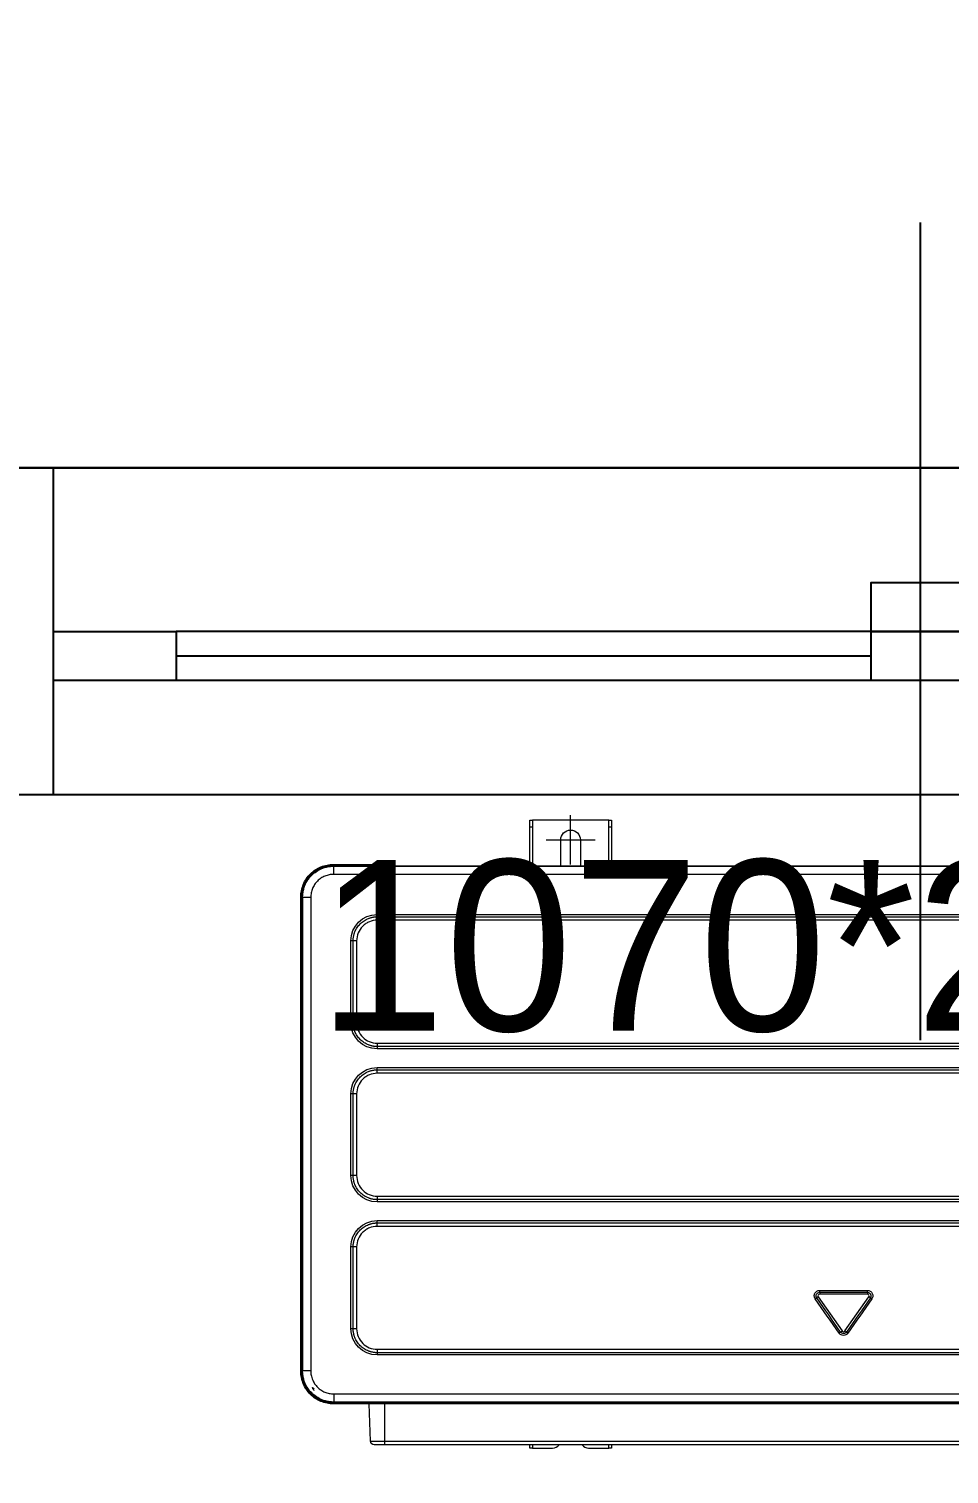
# Model space of a CAD drawing. Header units: inches. Extents: x 3778 to 56227, y -16914 to 35091.
# Drawn here: x 38938 to 39500, y -13354 to -12470 of the extents above; entities that cross this region are included whole.
import ezdxf

# ---------------------------------------------------------------- set-up
doc = ezdxf.new("R2010")
doc.units = ezdxf.units.IN
doc.header["$LTSCALE"] = 100
doc.header["$MEASUREMENT"] = 0
for name, color, linetype in [('2-con', 2, 'Continuous'), ('CO-DOOR', 8, 'Continuous'), ('도면층4', 4, 'Continuous'), ('도면층5', 5, 'Continuous')]:
    doc.layers.add(name, color=color, linetype=linetype)
doc.layers.add('SS-EQ', color=2, linetype='Continuous', lineweight=20)
doc.layers.add('SS-RLRG', color=4, linetype='Continuous', lineweight=35)
doc.styles.add('휴먼엑스포', font='Expo M.ttf')

# ---------------------------------------------------------------- blocks, each defined once
blk = doc.blocks.new('cjvjf')
at = {"layer": '2-con'}
blk.add_lwpolyline([(147751.49, 64776.52), (147751.49, 63451.52), (150833.49, 63451.52), (150833.49, 64879.52), (150633.49, 64879.52), (150633.49, 64776.52), (149423.49, 64776.52), (149423.49, 63776.52), (147853.49, 63776.52), (147853.49, 64776.52), (147751.49, 64776.52)], dxfattribs=at)
at = {"layer": '도면층4'}
for p, q in [((150068.49, 64926.52), (150068.49, 64426.52)), ((149508.49, 64776.52), (150633.49, 64776.52)), ((149538.49, 64576.52), (149538.49, 64776.52)), ((149613.49, 64661.52), (150038.49, 64661.52)), ((150633.49, 64576.52), (149508.49, 64576.52))]:
    blk.add_line(p, q, dxfattribs=at)
for points in [[(150038.49, 64676.52), (150038.49, 64706.52), (150098.49, 64706.52), (150098.49, 64676.52)], [(149538.49, 64646.52), (149538.49, 64676.52), (149613.49, 64676.52), (149613.49, 64646.52)], [(150038.49, 64646.52), (150038.49, 64676.52), (150098.49, 64676.52), (150098.49, 64646.52)]]:
    blk.add_lwpolyline(points, close=True, dxfattribs=at)
at = {"layer": '도면층5'}
for p, q in [((150038.49, 64676.52), (149613.49, 64676.52)), ((150038.49, 64646.52), (149613.49, 64646.52))]:
    blk.add_line(p, q, dxfattribs=at)
at = {"layer": '도면층4', "style": '휴먼엑스포'}
blk.add_text('1070*2090', height=104.464, dxfattribs=at).set_placement((149700.31, 64432.25))
blk = doc.blocks.new('cjscjdeh')
at = {"layer": 'CO-DOOR', "color": 8}
blk.add_arc((147931.96, 68994.33), 757.18, 177.45977, 272.54023, dxfattribs=at)
blk.add_blockref('cjvjf', (-2742.97, 3328.37))
blk = doc.blocks.new('5HP_HOME 인버터')
at = {"layer": 'SS-EQ'}
for p, q in [((99668.63, 78288.06), (99668.63, 78318.06)), ((99643.63, 78315.06), (99645.23, 78315.06)), ((99643.63, 78311.03), (99643.63, 78315.06)), ((99643.63, 78311.03), (99645.23, 78311.03)), ((99643.63, 78287.06), (99643.63, 78311.03)), ((99692.03, 78315.06), (99645.23, 78315.06)), ((99645.23, 78315.06), (99645.23, 78311.03)), ((99645.23, 78311.03), (99645.23, 78287.06)), ((99692.03, 78315.06), (99693.63, 78315.06)), ((99692.03, 78311.03), (99692.03, 78315.06)), ((99692.03, 78311.03), (99693.63, 78311.03)), ((99692.03, 78287.06), (99692.03, 78311.03)), ((99693.63, 78315.06), (99693.63, 78311.03)), ((99693.63, 78311.03), (99693.63, 78287.06)), ((99653.63, 78303.06), (99683.63, 78303.06)), ((99662.63, 78287.06), (99662.63, 78303.06)), ((99674.63, 78303.06), (99674.63, 78287.06)), ((99523.63, 78287.06), (99523.75, 78286.94)), ((100423.63, 78287.06), (99523.63, 78287.06)), ((99523.75, 78286.94), (100423.51, 78286.94)), ((99523.75, 78281.94), (99523.75, 78286.94)), ((99523.92, 78288.06), (99553.98, 78288.06)), ((99523.92, 78287.77), (99523.92, 78288.06)), ((99524.63, 78287.06), (99523.92, 78287.77)), ((99523.92, 78287.77), (99553.98, 78287.77)), ((99553.98, 78287.77), (99553.98, 78288.06)), ((99553.98, 78287.77), (99553.98, 78287.06)), ((100423.51, 78281.94), (99523.75, 78281.94)), ((99503.63, 77978.36), (99503.63, 78267.77)), ((99503.92, 78267.77), (99503.63, 78267.77)), ((99504.63, 78267.06), (99503.92, 78267.77)), ((99503.92, 77978.36), (99503.92, 78267.77)), ((99504.75, 78267.94), (99504.63, 78268.06)), ((99504.63, 78268.06), (99504.63, 77978.06)), ((99504.75, 77978.19), (99504.75, 78267.94)), ((99504.75, 78267.94), (99509.75, 78267.94)), ((99509.75, 78267.94), (99509.75, 77978.19)), ((99550.38, 78257.4), (100396.88, 78257.4)), ((99550.38, 78256.02), (99550.38, 78257.4)), ((99550.38, 78253.91), (99550.38, 78256.02)), ((99534.3, 78191.32), (99534.3, 78241.32)), ((99535.68, 78241.32), (99534.3, 78241.32)), ((99537.79, 78241.32), (99535.68, 78241.32)), ((99535.68, 78191.32), (99534.3, 78191.32)), ((99537.79, 78191.32), (99535.68, 78191.32)), ((99550.38, 78178.73), (99550.38, 78176.61)), ((99550.38, 78176.61), (99550.38, 78175.23)), ((100396.88, 78175.23), (99550.38, 78175.23)), ((99550.38, 78163.77), (100396.88, 78163.77)), ((99550.38, 78162.39), (99550.38, 78163.77)), ((99550.38, 78160.28), (99550.38, 78162.39)), ((99534.3, 78097.69), (99534.3, 78147.69)), ((99535.68, 78147.69), (99534.3, 78147.69)), ((99537.79, 78147.69), (99535.68, 78147.69)), ((99535.68, 78097.69), (99534.3, 78097.69)), ((99537.79, 78097.69), (99535.68, 78097.69)), ((99550.38, 78085.1), (99550.38, 78082.99)), ((99550.38, 78082.99), (99550.38, 78081.61)), ((100396.88, 78081.61), (99550.38, 78081.61)), ((99550.38, 78070.15), (100396.88, 78070.15)), ((99550.38, 78068.77), (99550.38, 78070.15)), ((99550.38, 78066.65), (99550.38, 78068.77)), ((99534.3, 78004.06), (99534.3, 78054.06)), ((99535.68, 78054.06), (99534.3, 78054.06)), ((99537.79, 78054.06), (99535.68, 78054.06)), ((99820.93, 78026.33), (99820.93, 78027.45)), ((99850.12, 78026.33), (99850.12, 78027.45)), ((99819.14, 78022.89), (99818.22, 78022.25)), ((99820.05, 78023.53), (99819.14, 78022.89)), ((99820.05, 78023.53), (99834.64, 78002.68)), ((99820.93, 78026.33), (99820.93, 78025.21)), ((99850.12, 78025.21), (99820.93, 78025.21)), ((99836.4, 78002.68), (99850.99, 78023.53)), ((99850.12, 78026.33), (99850.12, 78025.21)), ((99851.91, 78022.89), (99850.99, 78023.53)), ((99852.82, 78022.25), (99851.91, 78022.89)), ((99535.68, 78004.06), (99534.3, 78004.06)), ((99537.79, 78004.06), (99535.68, 78004.06)), ((99833.73, 78002.04), (99832.81, 78001.4)), ((99833.73, 78002.04), (99834.64, 78002.68)), ((99837.32, 78002.04), (99836.4, 78002.68)), ((99837.32, 78002.04), (99838.23, 78001.4)), ((99550.38, 77991.47), (99550.38, 77989.36)), ((99550.38, 77989.36), (99550.38, 77987.98)), ((100396.88, 77987.98), (99550.38, 77987.98)), ((99503.92, 77978.36), (99503.63, 77978.36)), ((99504.63, 77979.06), (99503.92, 77978.36)), ((99504.63, 77978.06), (99504.75, 77978.19)), ((99509.75, 77978.19), (99504.75, 77978.19)), ((99511.42, 77967.27), (99511.92, 77967.76)), ((99523.75, 77959.19), (99523.63, 77959.06)), ((99523.63, 77959.06), (100423.63, 77959.06)), ((99523.75, 77964.19), (100423.51, 77964.19)), ((99523.75, 77964.19), (99523.75, 77959.19)), ((100423.51, 77959.19), (99523.75, 77959.19)), ((99523.92, 77958.36), (99524.63, 77959.06)), ((100128.33, 77958.36), (99523.92, 77958.36)), ((99523.92, 77958.36), (99523.92, 77958.06)), ((100128.33, 77958.06), (99523.92, 77958.06)), ((99546.32, 77935.28), (99545.52, 77958.06)), ((99555.02, 77935.28), (99555.02, 77958.06)), ((99546.32, 77935.28), (99555.02, 77935.28)), ((99555.02, 77933.06), (99548.61, 77933.06)), ((99555.02, 77935.28), (100116.02, 77935.28)), ((99555.02, 77933.06), (99555.02, 77935.28)), ((100116.02, 77933.06), (99555.02, 77933.06)), ((99643.63, 77931.06), (99643.63, 77933.06)), ((99645.23, 77931.06), (99643.63, 77931.06)), ((99645.23, 77933.06), (99645.23, 77931.06)), ((99645.23, 77931.06), (99657.63, 77931.06)), ((99679.63, 77931.06), (99692.03, 77931.06)), ((99692.03, 77931.06), (99692.03, 77933.06)), ((99693.63, 77931.06), (99692.03, 77931.06)), ((99693.63, 77933.06), (99693.63, 77931.06))]:
    blk.add_line(p, q, dxfattribs=at)
at = {"layer": 'SS-EQ', "extrusion": (0, 0, -1)}
for centre, radius, start, end in [((-99668.63, 78303.06), 6, 0, 180), ((-99553.98, 78287.06), 1, 90, 180), ((-99550.38, 78241.32), 16.08, 0, 90), ((-99550.38, 78191.32), 16.08, 270, 360), ((-99550.38, 78147.69), 16.08, 0, 90), ((-99550.38, 78097.69), 16.08, 270, 360), ((-99550.38, 78054.06), 16.08, 0, 90), ((-99550.38, 78004.06), 16.08, 270, 360), ((-99548.61, 77935.36), 2.3, 270, 358)]:
    blk.add_arc(centre, radius, start, end, dxfattribs=at)
at = {"layer": 'SS-EQ'}
for centre, radius, start, end in [((99820.93, 78024.14), 1.07, 90, 214.99202), ((99850.12, 78024.14), 1.07, 325.00798, 90), ((99835.52, 78003.29), 1.07, 214.99202, 325.00798), ((99657.63, 77936.06), 5, 270, 323.12953), ((99679.63, 77936.06), 5, 216.87047, 270)]:
    blk.add_arc(centre, radius, start, end, dxfattribs=at)
for centre, major_axis, ratio, start_param, end_param in [((99523.63, 78287.06), (0, -1), 0.015311, 3.141593, 3.934765), ((99553.98, 78287.06), (-1, 0), 0.707107, 3.141593, 4.712389), ((99504.63, 78268.06), (-1, 0), 0.015665, 5.489831, 6.283185), ((99504.63, 77978.06), (1, 0), 0.015311, 3.141593, 3.934765), ((99523.63, 77959.06), (0, -1), 0.015665, 5.489831, 6.283185)]:
    blk.add_ellipse(centre, major_axis=major_axis, ratio=ratio, start_param=start_param, end_param=end_param, dxfattribs=at)
for centre, major_axis in [((99544.13, 78287), (2.5, 0)), ((99756.53, 78287), (2.5, 0)), ((99504.69, 78001.94), (0, 2.5)), ((99706.53, 77959.12), (2.5, 0))]:
    blk.add_ellipse(centre, major_axis=major_axis, ratio=0.008727, dxfattribs=at)
for points, degree, knots in [([(99503.63, 78268.06), (99503.63, 78269.38), (99503.76, 78270.69), (99504.28, 78273.27), (99504.66, 78274.54), (99505.67, 78276.96), (99506.28, 78278.1), (99507.74, 78280.27), (99508.58, 78281.3), (99511.34, 78284.06), (99513.57, 78285.54), (99518.37, 78287.53), (99520.99, 78288.06), (99523.63, 78288.06)], 3, [0, 0, 0, 0, 0.125, 0.125, 0.25, 0.25, 0.375, 0.375, 0.5, 0.5, 0.75, 0.75, 1, 1, 1, 1]), ([(99503.93, 78268.07), (99503.95, 78269.37), (99504.1, 78270.64), (99504.64, 78273.17), (99505.03, 78274.41), (99506.03, 78276.77), (99506.64, 78277.89), (99508.07, 78280.01), (99508.9, 78281.01), (99511.61, 78283.72), (99513.78, 78285.18), (99518.48, 78287.17), (99521.04, 78287.72), (99523.62, 78287.76)], 3, [0, 0, 0, 0, 0.125, 0.125, 0.25, 0.25, 0.375, 0.375, 0.5, 0.5, 0.75, 0.75, 1, 1, 1, 1]), ([(99504.63, 78268.06), (99504.63, 78269.93), (99505.36, 78273.61), (99506.79, 78277.06), (99507.83, 78278.62), (99508.88, 78280.18), (99511.51, 78282.82), (99513.08, 78283.86), (99514.64, 78284.9), (99516.36, 78285.62), (99518.08, 78286.33), (99521.76, 78287.06), (99523.63, 78287.06)], 2, [0, 0, 0, 0.125, 0.25, 0.375, 0.375, 0.5, 0.625, 0.625, 0.75, 0.75, 0.875, 1, 1, 1]), ([(99504.75, 78267.94), (99504.76, 78268.37), (99504.78, 78269.22), (99504.91, 78270.49), (99505.12, 78271.73), (99505.41, 78272.93), (99505.76, 78274.09), (99506.49, 78276.01), (99507.86, 78278.57), (99510.23, 78281.46), (99513.12, 78283.84), (99516.04, 78285.4), (99518.78, 78286.33), (99521.22, 78286.84), (99522.9, 78286.91), (99523.75, 78286.94)], 3, [0, 0, 0, 0, 0.043227, 0.085843, 0.12785, 0.169248, 0.210035, 0.250213, 0.375956, 0.500072, 0.624187, 0.74993, 0.830851, 0.914208, 1, 1, 1, 1]), ([(99524.4, 78288.06), (99524.47, 78288.06), (99524.75, 78288.06), (99525.35, 78288.06), (99526.17, 78288.06), (99526.71, 78288.06), (99526.95, 78288.06), (99526.97, 78288.06)], 3, [0, 0, 0, 0, 0.088448, 0.385234, 0.698982, 0.977309, 1, 1, 1, 1]), ([(99523.75, 78281.94), (99522.84, 78281.94), (99521.01, 78281.76), (99518.36, 78280.96), (99515.93, 78279.66), (99513.79, 78277.9), (99512.04, 78275.77), (99510.74, 78273.33), (99509.93, 78270.69), (99509.75, 78268.86), (99509.75, 78267.94)], 3, [0, 0, 0, 0, 0.125009, 0.250008, 0.375006, 0.500005, 0.625003, 0.750002, 0.875001, 1, 1, 1, 1]), ([(99550.38, 78253.91), (99548.75, 78253.91), (99547.11, 78253.59), (99544.86, 78252.66), (99544.14, 78252.28), (99542.73, 78251.36), (99542.04, 78250.79), (99540.28, 78249.01), (99539.37, 78247.63), (99538.12, 78244.61), (99537.79, 78242.96), (99537.79, 78241.32)], 3, [0, 0, 0, 0, 0.247631, 0.247631, 0.370043, 0.370043, 0.503629, 0.503629, 0.75015, 0.75015, 1, 1, 1, 1]), ([(99537.79, 78191.32), (99537.79, 78189.66), (99538.12, 78188), (99539.4, 78184.93), (99540.36, 78183.51), (99542.7, 78181.21), (99544.06, 78180.31), (99547.07, 78179.06), (99548.72, 78178.73), (99550.38, 78178.73)], 3, [0, 0, 0, 0, 0.25139, 0.25139, 0.505575, 0.505575, 0.748807, 0.748807, 1, 1, 1, 1]), ([(99550.38, 78160.28), (99548.75, 78160.28), (99547.11, 78159.96), (99544.86, 78159.03), (99544.14, 78158.66), (99542.73, 78157.73), (99542.04, 78157.17), (99540.28, 78155.39), (99539.37, 78154.01), (99538.12, 78150.98), (99537.79, 78149.34), (99537.79, 78147.69)], 3, [0, 0, 0, 0, 0.247631, 0.247631, 0.370043, 0.370043, 0.503629, 0.503629, 0.75015, 0.75015, 1, 1, 1, 1]), ([(99537.79, 78097.69), (99537.79, 78096.03), (99538.12, 78094.38), (99539.4, 78091.3), (99540.36, 78089.88), (99542.7, 78087.59), (99544.06, 78086.68), (99547.07, 78085.43), (99548.72, 78085.1), (99550.38, 78085.1)], 3, [0, 0, 0, 0, 0.25139, 0.25139, 0.505575, 0.505575, 0.748807, 0.748807, 1, 1, 1, 1]), ([(99550.38, 78066.65), (99548.75, 78066.65), (99547.11, 78066.33), (99544.86, 78065.41), (99544.14, 78065.03), (99542.73, 78064.1), (99542.04, 78063.54), (99540.28, 78061.76), (99539.37, 78060.38), (99538.12, 78057.36), (99537.79, 78055.71), (99537.79, 78054.06)], 3, [0, 0, 0, 0, 0.247629, 0.247629, 0.370041, 0.370041, 0.503628, 0.503628, 0.750151, 0.750151, 1, 1, 1, 1]), ([(99818.22, 78022.25), (99817.87, 78022.74), (99817.66, 78023.34), (99817.59, 78024.58), (99817.74, 78025.22), (99818.34, 78026.28), (99818.76, 78026.71), (99819.77, 78027.29), (99820.35, 78027.45), (99820.93, 78027.45)], 3, [0, 0, 0, 0, 0.252825, 0.252825, 0.516116, 0.516116, 0.758051, 0.758051, 1, 1, 1, 1]), ([(99850.12, 78027.45), (99850.7, 78027.45), (99851.28, 78027.29), (99852.33, 78026.68), (99852.78, 78026.2), (99853.31, 78025.14), (99853.44, 78024.59), (99853.4, 78023.4), (99853.19, 78022.77), (99852.82, 78022.25)], 3, [0, 0, 0, 0, 0.241792, 0.241792, 0.505825, 0.505825, 0.733906, 0.733906, 1, 1, 1, 1]), ([(99819.14, 78022.89), (99818.91, 78023.22), (99818.77, 78023.61), (99818.72, 78024.43), (99818.82, 78024.86), (99819.21, 78025.56), (99819.49, 78025.84), (99820.16, 78026.23), (99820.54, 78026.33), (99820.93, 78026.33)], 3, [0, 0, 0, 0, 0.252825, 0.252825, 0.516116, 0.516116, 0.758051, 0.758051, 1, 1, 1, 1]), ([(99850.12, 78026.33), (99850.5, 78026.33), (99850.88, 78026.23), (99851.58, 78025.82), (99851.88, 78025.5), (99852.23, 78024.8), (99852.31, 78024.44), (99852.29, 78023.65), (99852.15, 78023.23), (99851.91, 78022.89)], 3, [0, 0, 0, 0, 0.241792, 0.241792, 0.505825, 0.505825, 0.733906, 0.733906, 1, 1, 1, 1]), ([(99537.79, 78004.06), (99537.79, 78002.41), (99538.12, 78000.75), (99539.4, 77997.67), (99540.36, 77996.26), (99542.7, 77993.96), (99544.06, 77993.06), (99547.07, 77991.8), (99548.72, 77991.47), (99550.38, 77991.47)], 3, [0, 0, 0, 0, 0.25139, 0.25139, 0.505575, 0.505575, 0.748807, 0.748807, 1, 1, 1, 1]), ([(99838.23, 78001.4), (99837.92, 78000.95), (99837.09, 78000.23), (99835.51, 77999.86), (99833.94, 78000.25), (99833.12, 78000.96), (99832.81, 78001.4)], 3, [0, 0, 0, 0, 0.256965, 0.504017, 0.744808, 1, 1, 1, 1]), ([(99837.32, 78002.04), (99837.11, 78001.74), (99836.56, 78001.27), (99835.51, 78001.02), (99834.47, 78001.28), (99833.93, 78001.75), (99833.73, 78002.04)], 3, [0, 0, 0, 0, 0.256965, 0.504017, 0.744808, 1, 1, 1, 1]), ([(99523.63, 77958.06), (99522.31, 77958.06), (99521.01, 77958.19), (99518.42, 77958.71), (99517.15, 77959.1), (99514.74, 77960.1), (99513.59, 77960.72), (99511.42, 77962.17), (99510.4, 77963.01), (99507.64, 77965.78), (99506.15, 77968), (99504.16, 77972.81), (99503.63, 77975.43), (99503.63, 77978.06)], 3, [0, 0, 0, 0, 0.125, 0.125, 0.25, 0.25, 0.375, 0.375, 0.5, 0.5, 0.75, 0.75, 1, 1, 1, 1]), ([(99523.62, 77958.36), (99522.33, 77958.39), (99521.05, 77958.53), (99518.53, 77959.07), (99517.29, 77959.46), (99514.93, 77960.46), (99513.81, 77961.07), (99511.68, 77962.5), (99510.68, 77963.33), (99507.97, 77966.04), (99506.51, 77968.21), (99504.52, 77972.91), (99503.98, 77975.47), (99503.93, 77978.05)], 3, [0, 0, 0, 0, 0.125, 0.125, 0.25, 0.25, 0.375, 0.375, 0.5, 0.5, 0.75, 0.75, 1, 1, 1, 1]), ([(99523.63, 77959.06), (99521.76, 77959.06), (99518.08, 77959.79), (99514.64, 77961.22), (99513.08, 77962.27), (99511.51, 77963.31), (99508.88, 77965.94), (99507.83, 77967.51), (99506.79, 77969.07), (99506.08, 77970.79), (99505.36, 77972.51), (99504.63, 77976.19), (99504.63, 77978.06)], 2, [0, 0, 0, 0.125, 0.25, 0.375, 0.375, 0.5, 0.625, 0.625, 0.75, 0.75, 0.875, 1, 1, 1]), ([(99523.75, 77959.19), (99523.32, 77959.19), (99522.47, 77959.21), (99521.21, 77959.34), (99519.97, 77959.55), (99518.77, 77959.84), (99517.61, 77960.19), (99515.68, 77960.92), (99513.12, 77962.29), (99510.23, 77964.67), (99507.86, 77967.55), (99506.3, 77970.47), (99505.37, 77973.21), (99504.85, 77975.65), (99504.79, 77977.33), (99504.75, 77978.19)], 3, [0, 0, 0, 0, 0.043226, 0.085843, 0.127849, 0.169245, 0.210031, 0.250206, 0.375955, 0.500056, 0.624198, 0.749917, 0.830859, 0.914221, 1, 1, 1, 1]), ([(99509.75, 77978.19), (99509.75, 77977.36), (99509.92, 77975.45), (99510.72, 77972.81), (99512.1, 77970.27), (99513.79, 77968.22), (99515.93, 77966.47), (99518.33, 77965.18), (99520.99, 77964.37), (99522.83, 77964.19), (99523.75, 77964.19)], 3, [0, 0, 0, 0, 0.112066, 0.261479, 0.373544, 0.504283, 0.622819, 0.748546, 0.874273, 1, 1, 1, 1]), ([(99511.42, 77967.27), (99511.42, 77967.27), (99511.42, 77967.28), (99511.39, 77967.33), (99511.33, 77967.41), (99511.23, 77967.54), (99511.09, 77967.71), (99510.93, 77967.91), (99510.85, 77968.01), (99510.8, 77968.06)], 3, [0, 0, 0, 0, 0.124849, 0.249369, 0.373187, 0.49809, 0.749112, 0.874472, 1, 1, 1, 1]), ([(99511.92, 77966.35), (99511.85, 77966.42), (99511.72, 77966.56), (99511.46, 77966.84), (99511.19, 77967.16), (99511.02, 77967.38), (99510.96, 77967.49), (99510.96, 77967.5), (99510.96, 77967.51)], 3, [0, 0, 0, 0, 0.124897, 0.24969, 0.497459, 0.748813, 0.874412, 1, 1, 1, 1]), ([(99511.19, 77967.32), (99511.23, 77967.28), (99511.31, 77967.2), (99511.34, 77967.19), (99511.35, 77967.19)], 3, [0, 0, 0, 0, 0.499893, 1, 1, 1, 1]), ([(99528.12, 77958.06), (99528.12, 77958.06), (99528.01, 77958.06), (99527.59, 77958.06), (99526.97, 77958.06), (99526.22, 77958.06), (99525.4, 77958.06), (99524.64, 77958.06), (99523.99, 77958.06), (99523.72, 77958.06), (99523.63, 77958.06)], 3, [0, 0, 0, 0, 0.137138, 0.251601, 0.366188, 0.496218, 0.612225, 0.737193, 0.858938, 1, 1, 1, 1])]:
    blk.add_open_spline(points, degree=degree, knots=knots, dxfattribs=at)
for points in [[(99523.62, 78287.76), (99523.72, 78287.77), (99523.82, 78287.77), (99523.92, 78287.77)], [(99523.63, 78288.06), (99523.73, 78288.06), (99523.83, 78288.06), (99523.92, 78288.06)], [(99503.63, 78267.77), (99503.63, 78267.87), (99503.63, 78267.97), (99503.63, 78268.06)], [(99503.92, 78267.77), (99503.93, 78267.87), (99503.93, 78267.97), (99503.93, 78268.07)], [(99550.38, 78256.02), (99832.55, 78256.02), (100114.72, 78256.02), (100396.88, 78256.02)], [(100396.88, 78253.91), (100114.72, 78253.91), (99832.55, 78253.91), (99550.38, 78253.91)], [(99535.68, 78191.32), (99535.68, 78207.98), (99535.68, 78224.65), (99535.68, 78241.32)], [(99537.79, 78241.32), (99537.79, 78224.65), (99537.79, 78207.98), (99537.79, 78191.32)], [(99550.38, 78178.73), (99832.55, 78178.73), (100114.72, 78178.73), (100396.88, 78178.73)], [(100396.88, 78176.61), (100114.72, 78176.61), (99832.55, 78176.61), (99550.38, 78176.61)], [(99550.38, 78162.39), (99832.55, 78162.39), (100114.72, 78162.39), (100396.88, 78162.39)], [(100396.88, 78160.28), (100114.72, 78160.28), (99832.55, 78160.28), (99550.38, 78160.28)], [(99535.68, 78097.69), (99535.68, 78114.36), (99535.68, 78131.02), (99535.68, 78147.69)], [(99537.79, 78147.69), (99537.79, 78131.02), (99537.79, 78114.36), (99537.79, 78097.69)], [(99550.38, 78085.1), (99832.55, 78085.1), (100114.72, 78085.1), (100396.88, 78085.1)], [(100396.88, 78082.99), (100114.72, 78082.99), (99832.55, 78082.99), (99550.38, 78082.99)], [(99550.38, 78068.77), (99832.55, 78068.77), (100114.72, 78068.77), (100396.88, 78068.77)], [(100396.88, 78066.65), (100114.72, 78066.65), (99832.55, 78066.65), (99550.38, 78066.65)], [(99535.68, 78004.06), (99535.68, 78020.73), (99535.68, 78037.4), (99535.68, 78054.06)], [(99537.79, 78054.06), (99537.79, 78037.4), (99537.79, 78020.73), (99537.79, 78004.06)], [(99820.93, 78027.45), (99830.66, 78027.45), (99840.39, 78027.45), (99850.12, 78027.45)], [(99832.81, 78001.4), (99827.95, 78008.35), (99823.08, 78015.3), (99818.22, 78022.25)], [(99833.73, 78002.04), (99828.86, 78008.99), (99824, 78015.94), (99819.14, 78022.89)], [(99820.93, 78026.33), (99830.66, 78026.33), (99840.39, 78026.33), (99850.12, 78026.33)], [(99851.91, 78022.89), (99847.04, 78015.94), (99842.18, 78008.99), (99837.32, 78002.04)], [(99852.82, 78022.25), (99847.96, 78015.3), (99843.1, 78008.35), (99838.23, 78001.4)], [(99550.38, 77991.47), (99832.55, 77991.47), (100114.72, 77991.47), (100396.88, 77991.47)], [(100396.88, 77989.36), (100114.72, 77989.36), (99832.55, 77989.36), (99550.38, 77989.36)], [(99503.63, 77978.06), (99503.63, 77978.16), (99503.63, 77978.26), (99503.63, 77978.36)], [(99503.93, 77978.05), (99503.93, 77978.15), (99503.93, 77978.26), (99503.92, 77978.36)], [(99511.35, 77967.19), (99511.37, 77967.22), (99511.39, 77967.24), (99511.42, 77967.27)], [(99523.92, 77958.36), (99523.82, 77958.36), (99523.72, 77958.36), (99523.62, 77958.36)], [(99523.92, 77958.06), (99523.83, 77958.06), (99523.73, 77958.06), (99523.63, 77958.06)]]:
    blk.add_open_spline(points, degree=3, dxfattribs=at)
for points, weights in [([(99535.68, 78241.32), (99535.68, 78247.41), (99544.29, 78256.02), (99550.38, 78256.02)], [0.932946283081, 0.796319463164, 0.796319463164, 0.932946283081]), ([(99550.38, 78176.61), (99544.29, 78176.61), (99535.68, 78185.23), (99535.68, 78191.32)], [0.932946282968, 0.796319463076, 0.796319463076, 0.932946282968]), ([(99535.68, 78147.69), (99535.68, 78153.78), (99544.29, 78162.39), (99550.38, 78162.39)], [0.932946278363, 0.796319459138, 0.796319459138, 0.932946278363]), ([(99550.38, 78082.99), (99544.29, 78082.99), (99535.68, 78091.6), (99535.68, 78097.69)], [0.93294627825, 0.796319459049, 0.796319459049, 0.93294627825]), ([(99535.68, 78054.06), (99535.68, 78060.15), (99544.29, 78068.77), (99550.38, 78068.77)], [0.932946273645, 0.796319455111, 0.796319455111, 0.932946273645]), ([(99550.38, 77989.36), (99544.29, 77989.36), (99535.68, 77997.97), (99535.68, 78004.06)], [0.932946273533, 0.796319455022, 0.796319455022, 0.932946273533])]:
    blk.add_rational_spline(points, weights, degree=2, dxfattribs=at)
blk = doc.blocks.new('dpdjzjs')
at = {"layer": 'SS-RLRG'}
blk.add_blockref('5HP_HOME 인버터', (75571.01, 10560.92), dxfattribs=at)

msp = doc.modelspace()

# ---------------------------------------------------------------- block references
msp.add_blockref('cjscjdeh', (-107842.97, -80843.84))
at = {"layer": '2-con'}
msp.add_blockref('dpdjzjs', (-135970.86, -101830.44), dxfattribs=at)

doc.saveas('drawing.dxf')
